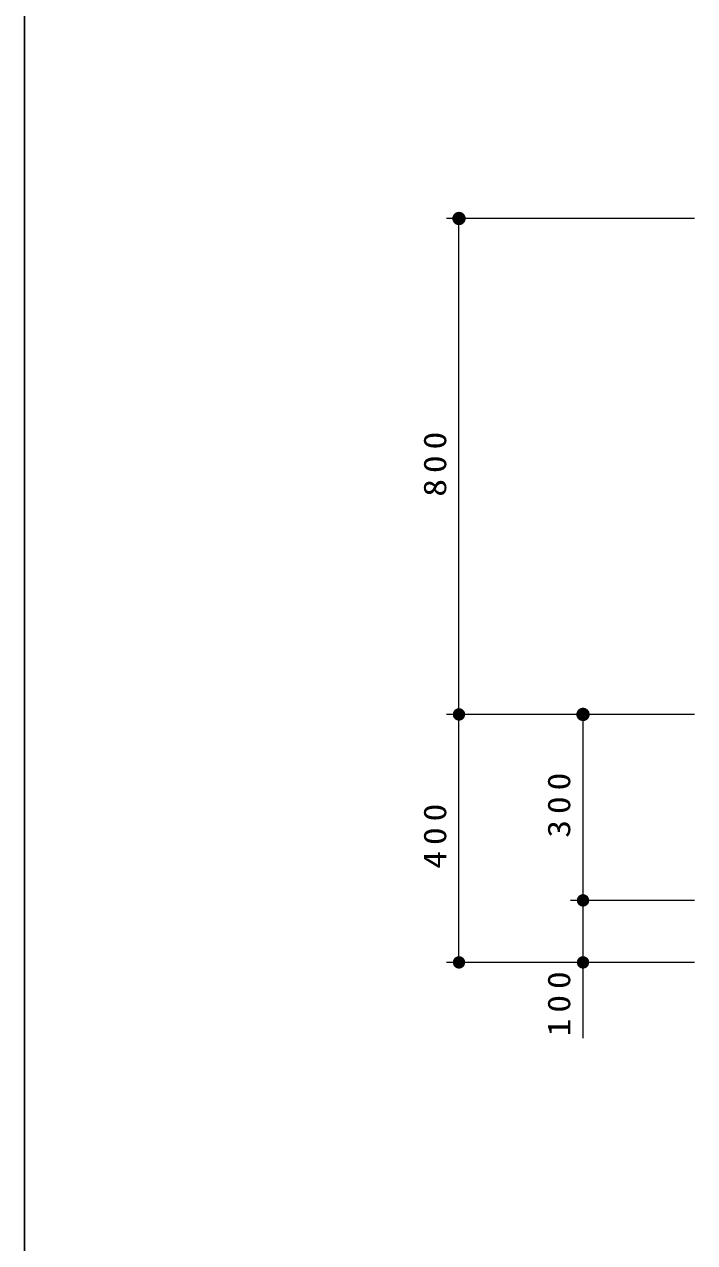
# Model space of a CAD drawing. Units: millimetres on the paper, scale 1:20. Extents: x -365 to 12, y -47 to 257.
# Drawn here: x -365 to -311, y 62.2 to 160.5 of the extents above; entities that cross this region are included whole.
import ezdxf

# ---------------------------------------------------------------- set-up
doc = ezdxf.new("R2010")
doc.units = ezdxf.units.MM
doc.layers.add('LY_1', color=3, linetype='Continuous', lineweight=25)
doc.layers.add('LY_2', color=7, linetype='Continuous', lineweight=13)
doc.styles.add('ＭＳ ゴシック', font='')
doc.styles.get('ＭＳ ゴシック').set_extended_font_data('MS Gothic')

# ---------------------------------------------------------------- blocks, each defined once
blk = doc.blocks.new('filled_dot')
at = {"color": 0, "linetype": 'Continuous', "lineweight": -2, "const_width": 1.25}
blk.add_lwpolyline([(-0.625, 0, 1), (0.625, 0, 1)], format="xyb", close=True, dxfattribs=at)

msp = doc.modelspace()

# ---------------------------------------------------------------- linework, layer by layer
at = {"layer": 'LY_1', "color": 7, "lineweight": 13}
for p, q in [((-310.955, 144.795), (-330.955, 144.795)), ((-329.955, 104.795), (-329.955, 144.795)), ((-310.955, 104.795), (-330.955, 104.795)), ((-329.955, 84.795), (-329.955, 104.795)), ((-319.955, 89.795), (-319.955, 104.795)), ((-310.955, 89.795), (-320.955, 89.795)), ((-319.955, 78.69), (-319.955, 89.795)), ((-310.955, 84.795), (-330.955, 84.795))]:
    msp.add_line(p, q, dxfattribs=at)
at = {"layer": 'LY_2', "color": 20, "lineweight": 25}
msp.add_line((-365, 257), (-365, 0), dxfattribs=at)

# ---------------------------------------------------------------- block references
at = {"layer": 'LY_1', "color": 7, "lineweight": 13}
for p, xscale, yscale, rotation in [((-329.955, 144.795), 0.431, 0.431, 270), ((-329.955, 104.795), 0.4, 0.4, 270), ((-319.955, 104.795), 0.431, 0.431, 270), ((-319.955, 89.795), 0.4, 0.4, 270), ((-329.955, 84.795), 0.4, 0.4, 90), ((-319.955, 84.795), 0.4, 0.4, 90)]:
    msp.add_blockref('filled_dot', p, dxfattribs=dict(at, xscale=xscale, yscale=yscale, rotation=rotation))

# ---------------------------------------------------------------- texts
at = {"layer": 'LY_1', "color": 7, "char_height": 1.833, "attachment_point": 8, "rotation": 90, "style": 'ＭＳ ゴシック'}
for s, insert in [('\\T1.33;\\W1.15;800', (-330.955, 125.211)), ('\\T1.33;\\W1.15;300', (-320.955, 97.711)), ('\\T1.33;\\W1.15;400', (-330.955, 95.211)), ('\\T1.33;\\W1.15;100', (-320.955, 81.69))]:
    msp.add_mtext(s, dxfattribs=dict(at, insert=insert))

doc.saveas('drawing.dxf')
